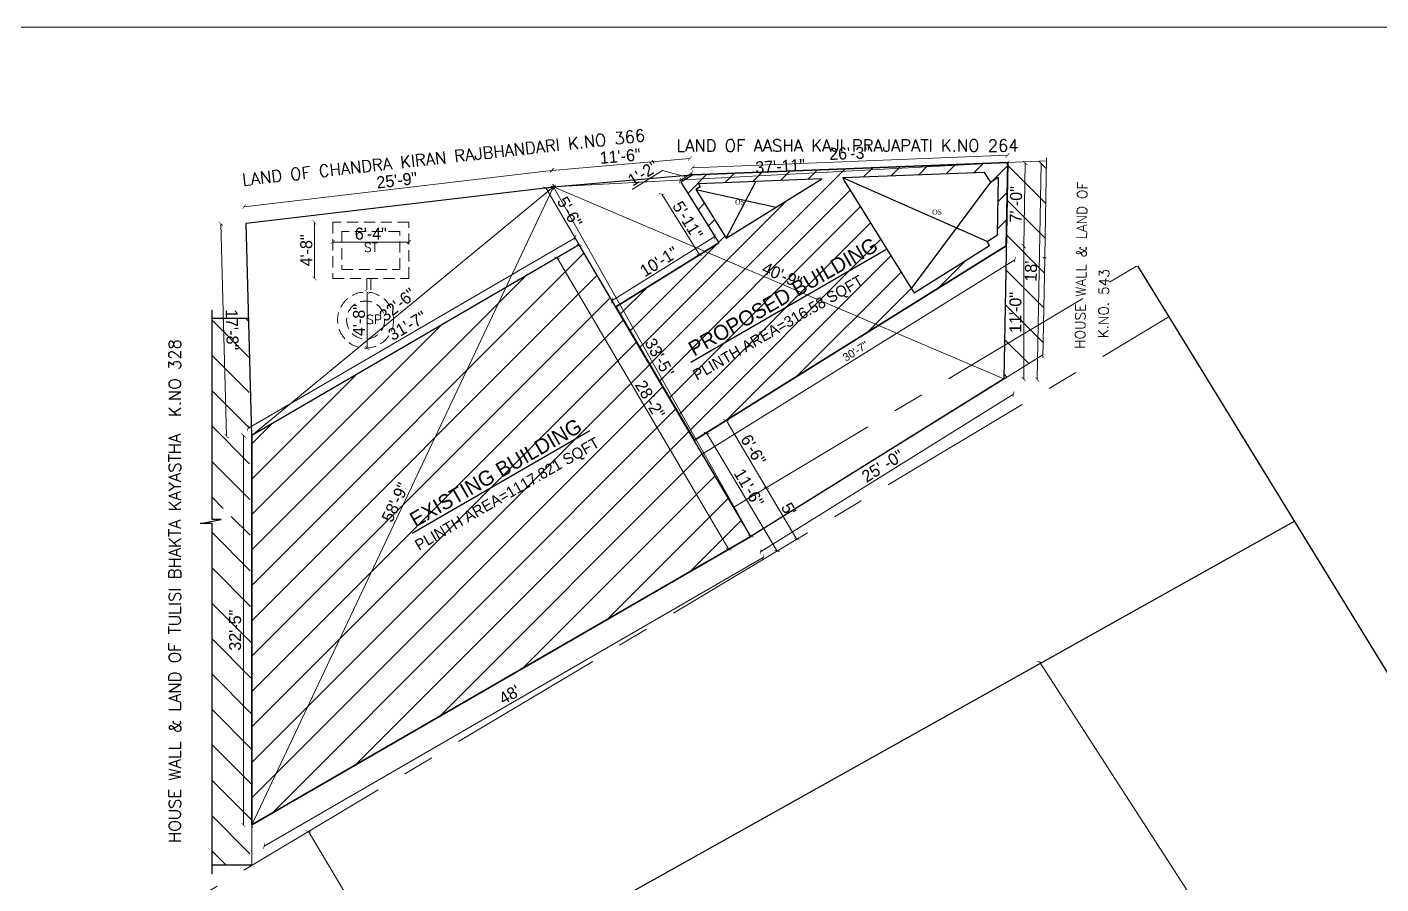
# Model space of a CAD drawing. Header units: inches. Extents: x 118399 to 125163, y -32081 to -26901.
# Drawn here: x 118908 to 119923, y -30567 to -29926 of the extents above; entities that cross this region are included whole.
import ezdxf

# ---------------------------------------------------------------- set-up
doc = ezdxf.new("R2010")
doc.units = ezdxf.units.IN
doc.header["$LTSCALE"] = 5
doc.header["$MEASUREMENT"] = 0
doc.linetypes.add('CENTER', pattern=[2, 1.25, -0.25, 0.25, -0.25])
doc.linetypes.add('HIDDEN', pattern=[0.375, 0.25, -0.125])
for name, color, linetype, lineweight in [('A-WALL', 7, 'Continuous', 9), ('ele1', 21, 'Continuous', 20), ('HATCH', 253, 'Continuous', 0)]:
    doc.layers.add(name, color=color, linetype=linetype, lineweight=lineweight)
for name, color, linetype in [('DIM', 5, 'Continuous'), ('TEXT', 6, 'Continuous'), ('WALL', 7, 'Continuous')]:
    doc.layers.add(name, color=color, linetype=linetype)
doc.styles.add('ordinary', font='times.ttf')
doc.styles.add('ROMANS', font='romans.shx', dxfattribs={"width": 0.8})
doc.styles.add('tt', font='stylu.ttf', dxfattribs={"height": 8})
doc.dimstyles.new('Copy(2) of STANDARD', dxfattribs={"dimtxt": 2, "dimasz": 4, "dimexe": 0, "dimexo": 0, "dimgap": 2, "dimtad": 1, "dimdec": 0, "dimzin": 0, "dimdsep": 46, "dimlunit": 3, "dimtxsty": 'tt', "dimblk": 'ARCHTICK', "dimcen": 0.0505, "dimse1": 1, "dimse2": 1, "dimclrd": 5, "dimclre": 5, "dimclrt": 7, "dimadec": 1, "dimazin": 0, "dimtm": 1e-09, "dimtfac": 1, "dimtdec": 0, "dimtofl": 0, "dimtmove": 1, "dimatfit": 3, "dimfxl": 1, "dimtolj": 2, "dimtzin": 0, "dimlwd": 13, "dimarcsym": 0})

# ---------------------------------------------------------------- blocks, each defined once
blk = doc.blocks.new('_ArchTick')
at = {"color": 0, "linetype": 'ByBlock', "const_width": 0.15}
blk.add_lwpolyline([(-0.5, -0.5), (0.5, 0.5)], dxfattribs=at)
blk = doc.blocks.new('*D5764')
at = {"layer": 'Defpoints', "color": 0, "ltscale": 5, "transparency": 16777216}
for p in [(119124.5, -30500.3, -58.2), (120134.1, -32189.6), (119766.4, -32415.5)]:
    blk.add_point(p, dxfattribs=at)
at = {"layer": 'DIM', "color": 5, "lineweight": 13, "ltscale": 5, "transparency": 16777216}
blk.add_line((118736.2, -30738.9), (119766.4, -32415.5), dxfattribs=at)
at = {"layer": 'DIM', "color": 5, "lineweight": 13, "ltscale": 5, "transparency": 16777216, "xscale": 4, "yscale": 4, "zscale": 4}
for p, rotation in [((118736.2, -30738.9), 121.5692533147088), ((119766.4, -32415.5), 301.5692533147088)]:
    blk.add_blockref('_ArchTick', p, dxfattribs=dict(at, rotation=rotation))
at = {"layer": 'DIM', "color": 7, "ltscale": 5, "transparency": 16777216, "insert": (119258.4, -31572.8), "char_height": 8, "attachment_point": 5, "rotation": 301.5693, "style": 'tt'}
blk.add_mtext("\\A2;{\\H1.5x;164'}", dxfattribs=at)
blk = doc.blocks.new('*D5766')
at = {"layer": 'Defpoints', "color": 0, "ltscale": 5, "transparency": 16777216}
for p in [(119545.1, -30517.2, -52.5), (120384.3, -31771.1), (120364.6, -31783.8, 1.5)]:
    blk.add_point(p, dxfattribs=at)
at = {"layer": 'DIM', "color": 5, "lineweight": 13, "ltscale": 5, "transparency": 16777216}
blk.add_line((119564.8, -30504.5), (120384.3, -31771.1), dxfattribs=at)
at = {"layer": 'DIM', "color": 5, "lineweight": 13, "ltscale": 5, "transparency": 16777216, "xscale": 4, "yscale": 4, "zscale": 4}
for p, rotation in [((119564.8, -30504.5), 122.9023915618608), ((120384.3, -31771.1), 302.9023915618608)]:
    blk.add_blockref('_ArchTick', p, dxfattribs=dict(at, rotation=rotation))
at = {"layer": 'DIM', "color": 7, "ltscale": 5, "transparency": 16777216, "insert": (119981.4, -31133.3), "char_height": 8, "attachment_point": 5, "rotation": 302.9024, "style": 'tt'}
blk.add_mtext('\\A2;{\\H1.5x;125\'-9"}', dxfattribs=at)
blk = doc.blocks.new('*D5802')
at = {"layer": 'Defpoints', "color": 0, "ltscale": 5, "transparency": 16777216}
for p in [(118892.4, -30135.1), (118890.2, -30191.1), (118892.9, -30191.1)]:
    blk.add_point(p, dxfattribs=at)
at = {"layer": 'DIM', "color": 5, "lineweight": 13, "ltscale": 5, "transparency": 16777216}
blk.add_line((118892.9, -30135.1), (118892.9, -30191.1), dxfattribs=at)
at = {"layer": 'DIM', "color": 5, "lineweight": 13, "ltscale": 5, "transparency": 16777216, "xscale": 4, "yscale": 4, "zscale": 4}
for p, rotation in [((118892.9, -30135.1), 90), ((118892.9, -30191.1), 270)]:
    blk.add_blockref('_ArchTick', p, dxfattribs=dict(at, rotation=rotation))
at = {"layer": 'DIM', "color": 7, "ltscale": 5, "transparency": 16777216, "insert": (118884.7, -30163.1), "char_height": 8, "attachment_point": 5, "rotation": 90, "style": 'tt'}
blk.add_mtext('\\A2;{\\H1.5x;4\'-8"}', dxfattribs=at)
blk = doc.blocks.new('*D5803')
at = {"layer": 'Defpoints', "color": 0, "ltscale": 5, "transparency": 16777216}
for p in [(118858.5, -30065.5), (118840.2, -30121.5), (118858.5, -30121.5)]:
    blk.add_point(p, dxfattribs=at)
at = {"layer": 'DIM', "color": 5, "lineweight": 13, "ltscale": 5, "transparency": 16777216}
blk.add_line((118840.2, -30065.5), (118840.2, -30121.5), dxfattribs=at)
at = {"layer": 'DIM', "color": 5, "lineweight": 13, "ltscale": 5, "transparency": 16777216, "xscale": 4, "yscale": 4, "zscale": 4}
for p, rotation in [((118840.2, -30065.5), 90), ((118840.2, -30121.5), 270)]:
    blk.add_blockref('_ArchTick', p, dxfattribs=dict(at, rotation=rotation))
at = {"layer": 'DIM', "color": 7, "ltscale": 5, "transparency": 16777216, "insert": (118832, -30093.5), "char_height": 8, "attachment_point": 5, "rotation": 90, "style": 'tt'}
blk.add_mtext('\\A2;{\\H1.5x;4\'-8"}', dxfattribs=at)
blk = doc.blocks.new('*D5804')
at = {"layer": 'Defpoints', "color": 0, "ltscale": 5, "transparency": 16777216}
for p in [(118934.5, -30085.2), (118858.5, -30094.4), (118934.5, -30094.4)]:
    blk.add_point(p, dxfattribs=at)
at = {"layer": 'DIM', "color": 5, "lineweight": 13, "ltscale": 5, "transparency": 16777216}
blk.add_line((118858.5, -30085.2), (118934.5, -30085.2), dxfattribs=at)
at = {"layer": 'DIM', "color": 5, "lineweight": 13, "ltscale": 5, "transparency": 16777216, "xscale": 4, "yscale": 4, "zscale": 4, "rotation": 180}
blk.add_blockref('_ArchTick', (118858.5, -30085.2), dxfattribs=at)
at = {"layer": 'DIM', "color": 5, "lineweight": 13, "ltscale": 5, "transparency": 16777216, "xscale": 4, "yscale": 4, "zscale": 4}
blk.add_blockref('_ArchTick', (118934.5, -30085.2), dxfattribs=at)
at = {"layer": 'DIM', "color": 7, "ltscale": 5, "transparency": 16777216, "insert": (118896.5, -30076.9), "char_height": 8, "attachment_point": 5, "style": 'tt'}
blk.add_mtext('\\A2;{\\H1.5x;6\'-4"}', dxfattribs=at)
blk = doc.blocks.new('*D5767')
at = {"layer": 'Defpoints', "color": 0, "ltscale": 5, "transparency": 16777216}
for p in [(119077.1, -30013.7), (119079.1, -30030), (118771.8, -30066.2)]:
    blk.add_point(p, dxfattribs=at)
at = {"layer": 'DIM', "color": 5, "lineweight": 13, "ltscale": 5, "transparency": 16777216}
blk.add_line((118769.8, -30049.9), (119077.1, -30013.7), dxfattribs=at)
at = {"layer": 'DIM', "color": 5, "lineweight": 13, "ltscale": 5, "transparency": 16777216, "xscale": 4, "yscale": 4, "zscale": 4}
for p, rotation in [((119077.1, -30013.7), 6.72693349602278), ((118769.8, -30049.9), 186.7269334960228)]:
    blk.add_blockref('_ArchTick', p, dxfattribs=dict(at, rotation=rotation))
at = {"layer": 'DIM', "color": 7, "ltscale": 5, "transparency": 16777216, "insert": (118922.5, -30023.6), "char_height": 8, "attachment_point": 5, "rotation": 6.7269, "style": 'tt'}
blk.add_mtext('\\A2;{\\H1.5x;25\'-9"}', dxfattribs=at)
blk = doc.blocks.new('*D5768')
at = {"layer": 'Defpoints', "color": 0, "ltscale": 5, "transparency": 16777216}
for p in [(119215.2, -30001.8), (119216.6, -30018.2), (119079.1, -30030)]:
    blk.add_point(p, dxfattribs=at)
at = {"layer": 'DIM', "color": 5, "lineweight": 13, "ltscale": 5, "transparency": 16777216}
blk.add_line((119077.7, -30013.6), (119215.2, -30001.8), dxfattribs=at)
at = {"layer": 'DIM', "color": 5, "lineweight": 13, "ltscale": 5, "transparency": 16777216, "xscale": 4, "yscale": 4, "zscale": 4}
for p, rotation in [((119215.2, -30001.8), 4.912393746676746), ((119077.7, -30013.6), 184.9123937466768)]:
    blk.add_blockref('_ArchTick', p, dxfattribs=dict(at, rotation=rotation))
at = {"layer": 'DIM', "color": 7, "ltscale": 5, "transparency": 16777216, "insert": (119145.7, -29999.5), "char_height": 8, "attachment_point": 5, "rotation": 4.9124, "style": 'tt'}
blk.add_mtext('\\A2;{\\H1.5x;11\'-6"}', dxfattribs=at)
blk = doc.blocks.new('*D5770')
at = {"layer": 'Defpoints', "color": 0, "ltscale": 5, "transparency": 16777216}
for p in [(119533, -30005.8), (119218, -30011), (119218.3, -30018.1)]:
    blk.add_point(p, dxfattribs=at)
at = {"layer": 'DIM', "color": 5, "lineweight": 13, "ltscale": 5, "transparency": 16777216}
blk.add_line((119532.7, -29998.6), (119218, -30011), dxfattribs=at)
at = {"layer": 'DIM', "color": 5, "lineweight": 13, "ltscale": 5, "transparency": 16777216, "xscale": 4, "yscale": 4, "zscale": 4}
for p, rotation in [((119532.7, -29998.6), 2.248435291217171), ((119218, -30011), 182.2484352912171)]:
    blk.add_blockref('_ArchTick', p, dxfattribs=dict(at, rotation=rotation))
at = {"layer": 'DIM', "color": 7, "ltscale": 5, "transparency": 16777216, "insert": (119375, -29996.6), "char_height": 8, "attachment_point": 5, "rotation": 2.2484, "style": 'tt'}
blk.add_mtext('\\A2;{\\H1.5x;26\'-3"}', dxfattribs=at)
blk = doc.blocks.new('*D5798')
at = {"layer": 'Defpoints', "color": 0, "ltscale": 5, "transparency": 16777216}
for p in [(119533, -30005.8), (119529.2, -30221.9), (119562.5, -30222.5)]:
    blk.add_point(p, dxfattribs=at)
at = {"layer": 'DIM', "color": 5, "lineweight": 13, "ltscale": 5, "transparency": 16777216}
blk.add_line((119566.3, -30006.3), (119562.5, -30222.5), dxfattribs=at)
at = {"layer": 'DIM', "color": 5, "lineweight": 13, "ltscale": 5, "transparency": 16777216, "xscale": 4, "yscale": 4, "zscale": 4}
for p, rotation in [((119566.3, -30006.3), 88.99643436655317), ((119562.5, -30222.5), 268.9964343665531)]:
    blk.add_blockref('_ArchTick', p, dxfattribs=dict(at, rotation=rotation))
at = {"layer": 'DIM', "color": 7, "ltscale": 5, "transparency": 16777216, "insert": (119556.2, -30114.3), "char_height": 8, "attachment_point": 5, "rotation": 88.9964, "style": 'tt'}
blk.add_mtext("\\A2;{\\H1.5x;18'}", dxfattribs=at)
blk = doc.blocks.new('*D5775')
at = {"layer": 'Defpoints', "color": 0, "ltscale": 5, "transparency": 16777216}
for p in [(119529.2, -30221.9), (119538.7, -30237.2), (119276.4, -30379.1)]:
    blk.add_point(p, dxfattribs=at)
at = {"layer": 'DIM', "color": 5, "lineweight": 13, "ltscale": 5, "transparency": 16777216}
blk.add_line((119286, -30394.4), (119538.7, -30237.2), dxfattribs=at)
at = {"layer": 'DIM', "color": 5, "lineweight": 13, "ltscale": 5, "transparency": 16777216, "xscale": 4, "yscale": 4, "zscale": 4}
for p, rotation in [((119538.7, -30237.2), 31.86620840505018), ((119286, -30394.4), 211.8662084050501)]:
    blk.add_blockref('_ArchTick', p, dxfattribs=dict(at, rotation=rotation))
at = {"layer": 'DIM', "color": 7, "ltscale": 5, "transparency": 16777216, "insert": (119408, -30308.8), "char_height": 8, "attachment_point": 5, "rotation": 31.8662, "style": 'tt'}
blk.add_mtext('\\A2;{\\H1.5x;25\' -0"}', dxfattribs=at)
blk = doc.blocks.new('*D5778')
at = {"layer": 'Defpoints', "color": 0, "ltscale": 5, "transparency": 16777216}
for p in [(119276.4, -30379.1), (118777.7, -30667.3), (118789.9, -30688.4)]:
    blk.add_point(p, dxfattribs=at)
at = {"layer": 'DIM', "color": 5, "lineweight": 13, "ltscale": 5, "transparency": 16777216}
blk.add_line((119288.6, -30400.2), (118789.9, -30688.4), dxfattribs=at)
at = {"layer": 'DIM', "color": 5, "lineweight": 13, "ltscale": 5, "transparency": 16777216, "xscale": 4, "yscale": 4, "zscale": 4}
for p, rotation in [((119288.6, -30400.2), 30.02282740676114), ((118789.9, -30688.4), 210.0228274067611)]:
    blk.add_blockref('_ArchTick', p, dxfattribs=dict(at, rotation=rotation))
at = {"layer": 'DIM', "color": 7, "ltscale": 5, "transparency": 16777216, "insert": (119035.1, -30537.2), "char_height": 8, "attachment_point": 5, "rotation": 30.0228, "style": 'tt'}
blk.add_mtext("\\A2;{\\H1.5x;48'}", dxfattribs=at)
blk = doc.blocks.new('*D5779')
at = {"layer": 'Defpoints', "color": 0, "ltscale": 5, "transparency": 16777216}
for p in [(118769.2, -30278.3), (118777.7, -30278.3), (118777.7, -30667.3)]:
    blk.add_point(p, dxfattribs=at)
at = {"layer": 'DIM', "color": 5, "lineweight": 13, "ltscale": 5, "transparency": 16777216}
blk.add_line((118769.2, -30667.3), (118769.2, -30278.3), dxfattribs=at)
at = {"layer": 'DIM', "color": 5, "lineweight": 13, "ltscale": 5, "transparency": 16777216, "xscale": 4, "yscale": 4, "zscale": 4}
for p, rotation in [((118769.2, -30278.3), 90), ((118769.2, -30667.3), 270)]:
    blk.add_blockref('_ArchTick', p, dxfattribs=dict(at, rotation=rotation))
at = {"layer": 'DIM', "color": 7, "ltscale": 5, "transparency": 16777216, "insert": (118760.9, -30472.8), "char_height": 8, "attachment_point": 5, "rotation": 90, "style": 'tt'}
blk.add_mtext('\\A2;{\\H1.5x;32\'-5"}', dxfattribs=at)
blk = doc.blocks.new('*D5795')
at = {"layer": 'Defpoints', "color": 0, "ltscale": 5, "transparency": 16777216}
for p in [(118746.5, -30067), (118771.8, -30066.2), (118777.7, -30278.3)]:
    blk.add_point(p, dxfattribs=at)
at = {"layer": 'DIM', "color": 5, "lineweight": 13, "ltscale": 5, "transparency": 16777216}
blk.add_line((118752.4, -30279), (118746.5, -30067), dxfattribs=at)
at = {"layer": 'DIM', "color": 5, "lineweight": 13, "ltscale": 5, "transparency": 16777216, "xscale": 4, "yscale": 4, "zscale": 4}
for p, rotation in [((118746.5, -30067), 91.60980702278208), ((118752.4, -30279), 271.609807022782)]:
    blk.add_blockref('_ArchTick', p, dxfattribs=dict(at, rotation=rotation))
at = {"layer": 'DIM', "color": 7, "ltscale": 5, "transparency": 16777216, "insert": (118757.9, -30172.7), "char_height": 8, "attachment_point": 5, "rotation": 271.6098, "style": 'tt'}
blk.add_mtext('\\A2;{\\H1.5x;17\'-8"}', dxfattribs=at)
blk = doc.blocks.new('*D5781')
at = {"layer": 'Defpoints', "color": 0, "ltscale": 5, "transparency": 16777216}
for p in [(119104.8, -30087.9), (118773.7, -30271.3), (118777.7, -30278.3)]:
    blk.add_point(p, dxfattribs=at)
at = {"layer": 'DIM', "color": 5, "lineweight": 13, "ltscale": 5, "transparency": 16777216}
blk.add_line((119100.8, -30080.9), (118773.7, -30271.3), dxfattribs=at)
at = {"layer": 'DIM', "color": 5, "lineweight": 13, "ltscale": 5, "transparency": 16777216, "xscale": 4, "yscale": 4, "zscale": 4}
for p, rotation in [((119100.8, -30080.9), 30.20167562409772), ((118773.7, -30271.3), 210.2016756240977)]:
    blk.add_blockref('_ArchTick', p, dxfattribs=dict(at, rotation=rotation))
at = {"layer": 'DIM', "color": 7, "ltscale": 5, "transparency": 16777216, "insert": (118933, -30168.8), "char_height": 8, "attachment_point": 5, "rotation": 30.2017, "style": 'tt'}
blk.add_mtext('\\A2;{\\H1.5x;31\'-7"}', dxfattribs=at)
blk = doc.blocks.new('*D5799')
at = {"layer": 'Defpoints', "color": 0, "ltscale": 5, "transparency": 16777216}
for p in [(119104.8, -30087.9), (119082.6, -30100.9), (119276.4, -30379.1)]:
    blk.add_point(p, dxfattribs=at)
at = {"layer": 'DIM', "color": 5, "lineweight": 13, "ltscale": 5, "transparency": 16777216}
blk.add_line((119254.2, -30392.1), (119082.6, -30100.9), dxfattribs=at)
at = {"layer": 'DIM', "color": 5, "lineweight": 13, "ltscale": 5, "transparency": 16777216, "xscale": 4, "yscale": 4, "zscale": 4}
for p, rotation in [((119082.6, -30100.9), 120.5085900980565), ((119254.2, -30392.1), 300.5085900980565)]:
    blk.add_blockref('_ArchTick', p, dxfattribs=dict(at, rotation=rotation))
at = {"layer": 'DIM', "color": 7, "ltscale": 5, "transparency": 16777216, "insert": (119175.5, -30242.4), "char_height": 8, "attachment_point": 5, "rotation": 300.5086, "style": 'tt'}
blk.add_mtext('\\A2;{\\H1.5x;28\'-2"}', dxfattribs=at)
blk = doc.blocks.new('*D5782')
at = {"layer": 'Defpoints', "color": 0, "ltscale": 5, "transparency": 16777216}
for p in [(119244.1, -30086.1), (119137.5, -30143.6), (119141.4, -30149.9)]:
    blk.add_point(p, dxfattribs=at)
at = {"layer": 'DIM', "color": 5, "lineweight": 13, "ltscale": 5, "transparency": 16777216}
blk.add_line((119240.1, -30079.8), (119137.5, -30143.6), dxfattribs=at)
at = {"layer": 'DIM', "color": 5, "lineweight": 13, "ltscale": 5, "transparency": 16777216, "xscale": 4, "yscale": 4, "zscale": 4}
for p, rotation in [((119240.1, -30079.8), 31.86620840505254), ((119137.5, -30143.6), 211.8662084050525)]:
    blk.add_blockref('_ArchTick', p, dxfattribs=dict(at, rotation=rotation))
at = {"layer": 'DIM', "color": 7, "ltscale": 5, "transparency": 16777216, "insert": (119184.5, -30104.7), "char_height": 8, "attachment_point": 5, "rotation": 31.8662, "style": 'tt'}
blk.add_mtext('\\A2;{\\H1.5x;10\'-1"}', dxfattribs=at)
blk = doc.blocks.new('*D5800')
at = {"layer": 'Defpoints', "color": 0, "ltscale": 5, "transparency": 16777216}
for p in [(119206.4, -30025.5), (119244.1, -30086.1), (119224.9, -30098.1)]:
    blk.add_point(p, dxfattribs=at)
at = {"layer": 'DIM', "color": 5, "lineweight": 13, "ltscale": 5, "transparency": 16777216}
blk.add_line((119187.2, -30037.4), (119224.9, -30098.1), dxfattribs=at)
at = {"layer": 'DIM', "color": 5, "lineweight": 13, "ltscale": 5, "transparency": 16777216, "xscale": 4, "yscale": 4, "zscale": 4}
for p, rotation in [((119187.2, -30037.4), 121.8662084050576), ((119224.9, -30098.1), 301.8662084050576)]:
    blk.add_blockref('_ArchTick', p, dxfattribs=dict(at, rotation=rotation))
at = {"layer": 'DIM', "color": 7, "ltscale": 5, "transparency": 16777216, "insert": (119213.1, -30063.4), "char_height": 8, "attachment_point": 5, "rotation": 301.8662, "style": 'tt'}
blk.add_mtext('\\A2;{\\H1.5x;5\'-11"}', dxfattribs=at)
blk = doc.blocks.new('*D5769')
at = {"layer": 'Defpoints', "color": 0, "ltscale": 5, "transparency": 16777216}
for p in [(119218.3, -30018.1), (119205.4, -30023.9), (119206.4, -30025.5)]:
    blk.add_point(p, dxfattribs=at)
at = {"layer": 'DIM', "color": 5, "lineweight": 13, "ltscale": 5, "transparency": 16777216}
for p, q in [((119187.9, -30013.9), (119157.6, -30032.7)), ((119211.4, -30020.2), (119187.9, -30013.9)), ((119217.3, -30016.5), (119205.4, -30023.9))]:
    blk.add_line(p, q, dxfattribs=at)
at = {"layer": 'DIM', "color": 5, "lineweight": 13, "ltscale": 5, "transparency": 16777216, "xscale": 4, "yscale": 4, "zscale": 4}
for p, rotation in [((119205.4, -30023.9), 211.866208405041), ((119217.3, -30016.5), 31.86620840504103)]:
    blk.add_blockref('_ArchTick', p, dxfattribs=dict(at, rotation=rotation))
at = {"layer": 'DIM', "color": 7, "ltscale": 5, "transparency": 16777216, "insert": (119168.5, -30016.4), "char_height": 8, "attachment_point": 5, "rotation": 31.8662, "style": 'tt'}
blk.add_mtext('\\A2;{\\H1.5x;1\'-2"}', dxfattribs=at)
blk = doc.blocks.new('*D5796')
at = {"layer": 'Defpoints', "color": 0, "ltscale": 5, "transparency": 16777216}
for p in [(119533, -30005.8), (119550.4, -30006.1), (119531.5, -30089.1)]:
    blk.add_point(p, dxfattribs=at)
at = {"layer": 'DIM', "color": 5, "lineweight": 13, "ltscale": 5, "transparency": 16777216}
blk.add_line((119548.9, -30089.4), (119550.4, -30006.1), dxfattribs=at)
at = {"layer": 'DIM', "color": 5, "lineweight": 13, "ltscale": 5, "transparency": 16777216, "xscale": 4, "yscale": 4, "zscale": 4}
for p, rotation in [((119550.4, -30006.1), 88.996434366562), ((119548.9, -30089.4), 268.996434366562)]:
    blk.add_blockref('_ArchTick', p, dxfattribs=dict(at, rotation=rotation))
at = {"layer": 'DIM', "color": 7, "ltscale": 5, "transparency": 16777216, "insert": (119541.2, -30047.6), "char_height": 8, "attachment_point": 5, "rotation": 88.9964, "style": 'tt'}
blk.add_mtext('\\A2;{\\H1.5x;7\' -0"}', dxfattribs=at)
blk = doc.blocks.new('*D5643')
at = {"layer": 'Defpoints', "color": 0, "ltscale": 5, "transparency": 16777216}
for p in [(119531.5, -30089.1), (119540.1, -30102.8), (119219.8, -30282.9)]:
    blk.add_point(p, dxfattribs=at)
at = {"layer": 'DIM', "color": 5, "lineweight": 13, "ltscale": 5, "transparency": 16777216}
blk.add_line((119228.3, -30296.6), (119540.1, -30102.8), dxfattribs=at)
at = {"layer": 'DIM', "color": 5, "lineweight": 13, "ltscale": 5, "transparency": 16777216, "xscale": 4, "yscale": 4, "zscale": 4}
for p, rotation in [((119540.1, -30102.8), 31.86620840505249), ((119228.3, -30296.6), 211.8662084050525)]:
    blk.add_blockref('_ArchTick', p, dxfattribs=dict(at, rotation=rotation))
at = {"layer": 'DIM', "color": 7, "ltscale": 5, "transparency": 16777216, "insert": (119380.8, -30194.3), "char_height": 8, "attachment_point": 5, "rotation": 31.8662, "style": 'tt'}
blk.add_mtext('\\A2;30\'-7"', dxfattribs=at)
blk = doc.blocks.new('*D5805')
at = {"layer": 'Defpoints', "color": 0, "ltscale": 5, "transparency": 16777216}
for p in [(119079.1, -30030), (118777.7, -30278.3), (118777.7, -30278.3)]:
    blk.add_point(p, dxfattribs=at)
at = {"layer": 'DIM', "color": 5, "lineweight": 13, "ltscale": 5, "transparency": 16777216}
blk.add_line((119079.1, -30030), (118777.7, -30278.3), dxfattribs=at)
at = {"layer": 'DIM', "color": 5, "lineweight": 13, "ltscale": 5, "transparency": 16777216, "xscale": 4, "yscale": 4, "zscale": 4}
for p, rotation in [((119079.1, -30030), 39.48369156053075), ((118777.7, -30278.3), 219.4836915605308)]:
    blk.add_blockref('_ArchTick', p, dxfattribs=dict(at, rotation=rotation))
at = {"layer": 'DIM', "color": 7, "ltscale": 5, "transparency": 16777216, "insert": (118923.2, -30147.8), "char_height": 8, "attachment_point": 5, "rotation": 39.4837, "style": 'tt'}
blk.add_mtext('\\A2;{\\H1.5x;32\'-6"}', dxfattribs=at)
blk = doc.blocks.new('*D5806')
at = {"layer": 'Defpoints', "color": 0, "ltscale": 5, "transparency": 16777216}
for p in [(119079.1, -30030), (118777.7, -30667.3), (118777.7, -30667.3)]:
    blk.add_point(p, dxfattribs=at)
at = {"layer": 'DIM', "color": 5, "lineweight": 13, "ltscale": 5, "transparency": 16777216}
blk.add_line((119079.1, -30030), (118777.7, -30667.3), dxfattribs=at)
at = {"layer": 'DIM', "color": 5, "lineweight": 13, "ltscale": 5, "transparency": 16777216, "xscale": 4, "yscale": 4, "zscale": 4}
for p, rotation in [((119079.1, -30030), 64.6915308868471), ((118777.7, -30667.3), 244.6915308868471)]:
    blk.add_blockref('_ArchTick', p, dxfattribs=dict(at, rotation=rotation))
at = {"layer": 'DIM', "color": 7, "ltscale": 5, "transparency": 16777216, "insert": (118920.9, -30345.1), "char_height": 8, "attachment_point": 5, "rotation": 64.6915, "style": 'tt'}
blk.add_mtext('\\A2;{\\H1.5x;58\'-9"}', dxfattribs=at)
blk = doc.blocks.new('*D5807')
at = {"layer": 'Defpoints', "color": 0, "ltscale": 5, "transparency": 16777216}
for p in [(119079.1, -30030), (119276.4, -30379.1), (119276.4, -30379.1)]:
    blk.add_point(p, dxfattribs=at)
at = {"layer": 'DIM', "color": 5, "lineweight": 13, "ltscale": 5, "transparency": 16777216}
blk.add_line((119079.1, -30030), (119276.4, -30379.1), dxfattribs=at)
at = {"layer": 'DIM', "color": 5, "lineweight": 13, "ltscale": 5, "transparency": 16777216, "xscale": 4, "yscale": 4, "zscale": 4}
for p, rotation in [((119079.1, -30030), 119.4835714814047), ((119276.4, -30379.1), 299.4835714814047)]:
    blk.add_blockref('_ArchTick', p, dxfattribs=dict(at, rotation=rotation))
at = {"layer": 'DIM', "color": 7, "ltscale": 5, "transparency": 16777216, "insert": (119184.9, -30200.5), "char_height": 8, "attachment_point": 5, "rotation": 299.4836, "style": 'tt'}
blk.add_mtext('\\A2;{\\H1.5x;33\'-5"}', dxfattribs=at)
blk = doc.blocks.new('*D5808')
at = {"layer": 'Defpoints', "color": 0, "ltscale": 5, "transparency": 16777216}
for p in [(119079.1, -30030), (119529.2, -30221.9), (119529.2, -30221.9)]:
    blk.add_point(p, dxfattribs=at)
at = {"layer": 'DIM', "color": 5, "lineweight": 13, "ltscale": 5, "transparency": 16777216}
blk.add_line((119079.1, -30030), (119529.2, -30221.9), dxfattribs=at)
at = {"layer": 'DIM', "color": 5, "lineweight": 13, "ltscale": 5, "transparency": 16777216, "xscale": 4, "yscale": 4, "zscale": 4}
for p, rotation in [((119079.1, -30030), 156.9088543692063), ((119529.2, -30221.9), 336.9088543692063)]:
    blk.add_blockref('_ArchTick', p, dxfattribs=dict(at, rotation=rotation))
at = {"layer": 'DIM', "color": 7, "ltscale": 5, "transparency": 16777216, "insert": (119307.4, -30118.3), "char_height": 8, "attachment_point": 5, "rotation": 336.9089, "style": 'tt'}
blk.add_mtext('\\A2;{\\H1.5x;40\'-9"}', dxfattribs=at)
blk = doc.blocks.new('*D5771')
at = {"layer": 'Defpoints', "color": 0, "ltscale": 5, "transparency": 16777216}
for p in [(119533, -30005.8), (119533, -30005.8), (119079.1, -30030)]:
    blk.add_point(p, dxfattribs=at)
at = {"layer": 'DIM', "color": 5, "lineweight": 13, "ltscale": 5, "transparency": 16777216}
blk.add_line((119079.1, -30030), (119533, -30005.8), dxfattribs=at)
at = {"layer": 'DIM', "color": 5, "lineweight": 13, "ltscale": 5, "transparency": 16777216, "xscale": 4, "yscale": 4, "zscale": 4}
for p, rotation in [((119533, -30005.8), 3.057079537628931), ((119079.1, -30030), 183.0570795376289)]:
    blk.add_blockref('_ArchTick', p, dxfattribs=dict(at, rotation=rotation))
at = {"layer": 'DIM', "color": 7, "ltscale": 5, "transparency": 16777216, "insert": (119305.6, -30009.5), "char_height": 8, "attachment_point": 5, "rotation": 3.0571, "style": 'tt'}
blk.add_mtext('\\A2;{\\H1.5x;37\'-11"}', dxfattribs=at)
blk = doc.blocks.new('*D5765')
at = {"layer": 'Defpoints', "color": 0, "ltscale": 5, "transparency": 16777216}
for p in [(119111.8, -30507.8), (118834.2, -30673.7), (119616.6, -31352.5)]:
    blk.add_point(p, dxfattribs=at)
at = {"layer": 'DIM', "color": 5, "lineweight": 13, "ltscale": 5, "transparency": 16777216}
blk.add_line((119339, -31518.4), (118834.2, -30673.7), dxfattribs=at)
at = {"layer": 'DIM', "color": 5, "lineweight": 13, "ltscale": 5, "transparency": 16777216, "xscale": 4, "yscale": 4, "zscale": 4}
for p, rotation in [((118834.2, -30673.7), 120.8634483611797), ((119339, -31518.4), 300.8634483611797)]:
    blk.add_blockref('_ArchTick', p, dxfattribs=dict(at, rotation=rotation))
at = {"layer": 'DIM', "color": 7, "ltscale": 5, "transparency": 16777216, "insert": (119093.7, -31091.8), "char_height": 8, "attachment_point": 5, "rotation": 300.8634, "style": 'tt'}
blk.add_mtext("\\A2;{\\H1.5x;82'}", dxfattribs=at)
blk = doc.blocks.new('*D5776')
at = {"layer": 'Defpoints', "color": 0, "ltscale": 5, "transparency": 16777216}
for p in [(119219.8, -30282.9), (119302.5, -30393.9), (119290.4, -30401.1)]:
    blk.add_point(p, dxfattribs=at)
at = {"layer": 'DIM', "color": 5, "lineweight": 13, "ltscale": 5, "transparency": 16777216}
blk.add_line((119231.9, -30275.7), (119302.5, -30393.9), dxfattribs=at)
at = {"layer": 'DIM', "color": 5, "lineweight": 13, "ltscale": 5, "transparency": 16777216, "xscale": 4, "yscale": 4, "zscale": 4}
for p, rotation in [((119231.9, -30275.7), 120.8634483611764), ((119302.5, -30393.9), 300.8634483611764)]:
    blk.add_blockref('_ArchTick', p, dxfattribs=dict(at, rotation=rotation))
at = {"layer": 'DIM', "color": 7, "ltscale": 5, "transparency": 16777216, "insert": (119274.3, -30330.6), "char_height": 8, "attachment_point": 5, "rotation": 300.8634, "style": 'tt'}
blk.add_mtext('\\A2;{\\H1.5x;11\'-6"}', dxfattribs=at)
blk = doc.blocks.new('*D5809')
at = {"layer": 'Defpoints', "color": 0, "ltscale": 5, "transparency": 16777216}
for p in [(119071.3, -30030.9), (119071.3, -30030.9), (119104.8, -30087.9)]:
    blk.add_point(p, dxfattribs=at)
at = {"layer": 'DIM', "color": 5, "lineweight": 13, "ltscale": 5, "transparency": 16777216}
blk.add_line((119104.8, -30087.9), (119071.3, -30030.9), dxfattribs=at)
at = {"layer": 'DIM', "color": 5, "lineweight": 13, "ltscale": 5, "transparency": 16777216, "xscale": 4, "yscale": 4, "zscale": 4}
for p, rotation in [((119071.3, -30030.9), 120.5085900980499), ((119104.8, -30087.9), 300.5085900980499)]:
    blk.add_blockref('_ArchTick', p, dxfattribs=dict(at, rotation=rotation))
at = {"layer": 'DIM', "color": 7, "ltscale": 5, "transparency": 16777216, "insert": (119095.2, -30055.2), "char_height": 8, "attachment_point": 5, "rotation": 300.5086, "style": 'tt'}
blk.add_mtext('\\A2;{\\H1.5x;5\'-6"}', dxfattribs=at)
blk = doc.blocks.new('*D5797')
at = {"layer": 'Defpoints', "color": 0, "ltscale": 5, "transparency": 16777216}
for p in [(119531.5, -30089.1), (119548.9, -30089.1), (119529.2, -30221.9)]:
    blk.add_point(p, dxfattribs=at)
at = {"layer": 'DIM', "color": 5, "lineweight": 13, "ltscale": 5, "transparency": 16777216}
blk.add_line((119548.9, -30221.9), (119548.9, -30089.1), dxfattribs=at)
at = {"layer": 'DIM', "color": 5, "lineweight": 13, "ltscale": 5, "transparency": 16777216, "xscale": 4, "yscale": 4, "zscale": 4}
for p, rotation in [((119548.9, -30089.1), 90), ((119548.9, -30221.9), 270)]:
    blk.add_blockref('_ArchTick', p, dxfattribs=dict(at, rotation=rotation))
at = {"layer": 'DIM', "color": 7, "ltscale": 5, "transparency": 16777216, "insert": (119540.7, -30155.5), "char_height": 8, "attachment_point": 5, "rotation": 90, "style": 'tt'}
blk.add_mtext('\\A2;{\\H1.5x;11\'-0"}', dxfattribs=at)
blk = doc.blocks.new('*D5810')
at = {"layer": 'Defpoints', "color": 0, "ltscale": 5, "transparency": 16777216}
for p in [(119291.7, -30330.6), (119259.7, -30349.5, 1), (119290.4, -30401.1, 1)]:
    blk.add_point(p, dxfattribs=at)
at = {"layer": 'DIM', "color": 5, "lineweight": 13, "ltscale": 5, "transparency": 16777216}
blk.add_line((119322.3, -30382.1), (119291.7, -30330.6), dxfattribs=at)
at = {"layer": 'DIM', "color": 5, "lineweight": 13, "ltscale": 5, "transparency": 16777216, "xscale": 4, "yscale": 4, "zscale": 4}
for p, rotation in [((119291.7, -30330.6), 120.7437064910729), ((119322.3, -30382.1), 300.7437064910729)]:
    blk.add_blockref('_ArchTick', p, dxfattribs=dict(at, rotation=rotation))
at = {"layer": 'DIM', "color": 7, "ltscale": 5, "transparency": 16777216, "insert": (119314.1, -30352.1), "char_height": 8, "attachment_point": 5, "rotation": 300.7437, "style": 'tt'}
blk.add_mtext("\\A2;{\\H1.5x;5'}", dxfattribs=at)
blk = doc.blocks.new('*D5777')
at = {"layer": 'Defpoints', "color": 0, "ltscale": 5, "transparency": 16777216}
for p in [(119250, -30264.1, 1), (119251.6, -30263.2), (119259.7, -30349.5, 1)]:
    blk.add_point(p, dxfattribs=at)
at = {"layer": 'DIM', "color": 5, "lineweight": 13, "ltscale": 5, "transparency": 16777216}
blk.add_line((119291.7, -30330.6), (119251.6, -30263.2), dxfattribs=at)
at = {"layer": 'DIM', "color": 5, "lineweight": 13, "ltscale": 5, "transparency": 16777216, "xscale": 4, "yscale": 4, "zscale": 4}
for p, rotation in [((119251.6, -30263.2), 120.7437064910729), ((119291.7, -30330.6), 300.7437064910729)]:
    blk.add_blockref('_ArchTick', p, dxfattribs=dict(at, rotation=rotation))
at = {"layer": 'DIM', "color": 7, "ltscale": 5, "transparency": 16777216, "insert": (119278.7, -30292.7), "char_height": 8, "attachment_point": 5, "rotation": 300.7437, "style": 'tt'}
blk.add_mtext('\\A2;{\\H1.5x;6\'-6"}', dxfattribs=at)
blk = doc.blocks.new('SPLN')
at = {"ltscale": 5}
h = blk.add_hatch(dxfattribs=at)
h.set_pattern_fill('ANSI31', color=256, scale=150)
h.paths.add_polyline_path([(119533, -30005.8), (119362.6, -30012.4), (119218.3, -30018.1), (119206.4, -30025.5), (119244.1, -30086.1), (119141.4, -30149.9), (119219.8, -30282.9), (119531.5, -30089.1)])
h.paths.add_polyline_path([(119370, -30024.3), (119368.1, -30021.2), (119509.9, -30015.7), (119516, -30025.5), (119523.7, -30020.7), (119522.7, -30078.1), (119512.3, -30084.6), (119514.9, -30088.8), (119439.3, -30135.8), (119436.9, -30132)], flags=16)
h.paths.add_polyline_path([(119256, -30078.7), (119251.7, -30081.4), (119221.4, -30032.6), (119225.7, -30030), (119223.8, -30026.9), (119347.1, -30022.1)], flags=16)
h.paths.add_polyline_path([(119160.7, -30183.3), (119187.1, -30230), (119209.6, -30217.3), (119183.2, -30170.6)], flags=25)
h.paths.add_polyline_path([(119277.9, -30119.4), (119327.3, -30140.5), (119337.4, -30116.8), (119288.1, -30095.7)], flags=24)
h.paths.add_polyline_path([(119273.5, -30023.7), (119339, -30020.2), (119337.6, -29994.4), (119272.1, -29997.9)], flags=9)
h.paths.add_polyline_path([(119221.7, -30228.4), (119411.9, -30118.6), (119403, -30103.2), (119212.8, -30213)], flags=24)
h.paths.add_polyline_path([(119213.5, -30208.5), (119421.2, -30088.6), (119409.3, -30068.1), (119201.7, -30188)], flags=24)
h.paths.add_polyline_path([(119259.2, -30049.2), (119271.2, -30049.2), (119271.2, -30041.5), (119259.2, -30041.5)], flags=8)
h.paths.add_polyline_path([(119456.1, -30059.2), (119468.1, -30059.2), (119468.1, -30051.5), (119456.1, -30051.5)], flags=8)
h = blk.add_hatch(dxfattribs=at)
h.set_pattern_fill('ANSI31', color=256, scale=200)
h.paths.add_polyline_path([(119104.8, -30087.9), (118777.7, -30278.3), (118777.7, -30667.3), (119276.4, -30379.1)])
h.paths.add_polyline_path([(119150.7, -30225.4), (119178, -30271.6), (119200.2, -30258.5), (119173, -30212.3)], flags=24)
h.paths.add_polyline_path([(118920.8, -30375), (118943.7, -30326.5), (118920.4, -30315.5), (118897.4, -30364)], flags=24)
h.paths.add_polyline_path([(118943.9, -30398.5), (119153.1, -30277.7), (119144.2, -30262.2), (118935, -30383)], flags=24)
h.paths.add_polyline_path([(118935, -30379), (119121.8, -30271.1), (119110.1, -30250.8), (118923.3, -30358.7)], flags=24)
at = {"layer": 'HATCH', "ltscale": 5}
h = blk.add_hatch(dxfattribs=at)
h.set_pattern_fill('ANSI31', color=256, scale=200, angle=90, style=0)
h.set_pattern_definition([(135, (-7243.802, -3024.73), (-17.6776695, -17.6776695), [])])
h.paths.add_polyline_path([(119571.7, -30004.2), (119533, -30005.8), (119531.5, -30089.1), (119529.2, -30221.9), (119568.2, -30197.7)])
h = blk.add_hatch(dxfattribs=at)
h.set_pattern_fill('ANSI31', color=256, scale=200, angle=90, style=0)
h.set_pattern_definition([(135, (97693.582, -45201.393), (-17.67767, -17.67767), [])])
h.paths.add_polyline_path([(118749, -30359.1), (118749, -30339.1), (118761.4, -30339.1), (118761.4, -30359.1)], flags=16)
h.paths.add_polyline_path([(118777.7, -30667.3), (118774.8, -30709.3), (118777.7, -30709.3)])
h.paths.add_polyline_path([(118737.8, -30707.5), (118777.7, -30707.5), (118777.7, -30667.3), (118774.4, -30161.3), (118737.8, -30161.3), (118737.8, -30362.1), (118747, -30362.1), (118726, -30366.1), (118737.8, -30366.1)])
at = {"layer": 'A-WALL', "lineweight": 30}
for p, q in [((119362.6, -30012.4, 1), (119533, -30005.8, 1)), ((119533, -30005.8, 1), (119531.5, -30089.1, 1)), ((119218.3, -30018.1, 1), (119206.4, -30025.5, 1)), ((119218.3, -30018.1, 1), (119362.6, -30012.4, 1)), ((119206.4, -30025.5, 1), (119244.1, -30086.1, 1)), ((119141.4, -30149.9, 1), (119244.1, -30086.1, 1)), ((119531.5, -30089.1, 1), (119219.8, -30282.9, 1)), ((119141.4, -30149.9, 1), (119219.8, -30282.9, 1))]:
    blk.add_line(p, q, dxfattribs=at)
at = {"layer": 'A-WALL', "ltscale": 5}
for p, q in [((119533, -30005.8, 1), (119571.7, -30004.2, 1)), ((119276.4, -30379.1, 1), (119568.2, -30197.7, 1)), ((118777.7, -30612, 1), (118777.7, -30707.5, 1))]:
    blk.add_line(p, q, dxfattribs=at)
at = {"layer": 'A-WALL', "color": 3, "linetype": 'CENTER', "ltscale": 25}
for p, q in [((119259.2, -30349.9, 1), (119663.2, -30108.4, 1)), ((118555, -30840.6, 1), (119694, -30159.9, 1))]:
    blk.add_line(p, q, dxfattribs=at)
at = {"layer": 'A-WALL', "linetype": 'Continuous', "ltscale": 5, "elevation": 1}
blk.add_lwpolyline([(119571.8, -30001.2), (119570, -30100.1), (119568.2, -30100.8), (119571.4, -30101.1), (119570, -30101.7), (119568.2, -30200.7)], dxfattribs=at)
at = {"layer": 'DIM', "ltscale": 5, "elevation": 1}
blk.add_lwpolyline([(118777.7, -30667.3), (118777.7, -30278.3), (118771.8, -30066.2), (119079.1, -30030), (119216.6, -30018.2), (119533, -30005.8), (119529.2, -30221.9), (119276.4, -30379.1)], close=True, dxfattribs=at)
at = {"layer": 'HATCH', "linetype": 'HIDDEN', "ltscale": 9}
for p, q in [((118892.4, -30121.5, 1), (118892.4, -30135.1, 1)), ((118896.4, -30121.5, 1), (118896.4, -30135.6, 1))]:
    blk.add_line(p, q, dxfattribs=at)
at = {"layer": 'HATCH', "linetype": 'HIDDEN', "ltscale": 9, "elevation": 1}
for points in [[(118858.5, -30121.5), (118934.5, -30121.5), (118934.5, -30065.5), (118858.5, -30065.5)], [(118867.5, -30112.5), (118925.5, -30112.5), (118925.5, -30074.5), (118867.5, -30074.5)]]:
    blk.add_lwpolyline(points, close=True, dxfattribs=at)
at = {"layer": 'HATCH', "linetype": 'HIDDEN', "ltscale": 9}
for radius in [28, 19]:
    blk.add_circle((118891.3, -30163.1, 1), radius, dxfattribs=at)
at = {"layer": 'WALL', "ltscale": 5}
for p, q in [((119512.3, -30084.6, 1), (119368.1, -30021.2, 1)), ((119221.4, -30032.6, 1), (119301.6, -30050.4, 1)), ((119251.7, -30081.4, 1), (119281.2, -30024.6, 1)), ((119436.7, -30131.6, 1), (119516, -30025.5, 1)), ((118737.8, -30362.1, 1), (118737.8, -30152.8, 1)), ((118737.8, -30161.3, 1), (118774.4, -30161.3, 1)), ((118660.2, -31011.7, 27.8), (119819.4, -30363.9)), ((118726, -30366.1, 1), (118747, -30362.1, 1)), ((118737.8, -30366.1, 1), (118726, -30366.1, 1)), ((118747, -30362.1, 1), (118737.8, -30362.1, 1)), ((118737.8, -30716.6, 1), (118737.8, -30366.1, 1)), ((118777.7, -30707.5, 1), (118737.8, -30707.5, 1))]:
    blk.add_line(p, q, dxfattribs=at)
at = {"layer": 'WALL', "ltscale": 5, "elevation": 1}
for points in [[(119362.6, -30012.4), (119218.3, -30018.1), (119206.4, -30025.5), (119244.1, -30086.1), (119141.4, -30149.9), (119219.8, -30282.9), (119531.5, -30089.1), (119533, -30005.8)], [(119523.7, -30020.7), (119516, -30025.5), (119509.9, -30015.7), (119368.1, -30021.2), (119370, -30024.3), (119436.9, -30132), (119439.3, -30135.8), (119514.9, -30088.8), (119512.3, -30084.6), (119522.7, -30078.1)], [(119223.8, -30026.9), (119225.7, -30030), (119221.4, -30032.6), (119251.7, -30081.4), (119256, -30078.7), (119347.1, -30022.1)], [(118777.7, -30667.3), (119276.4, -30379.1), (119104.8, -30087.9), (118777.7, -30278.3)]]:
    blk.add_lwpolyline(points, close=True, dxfattribs=at)
at = {"layer": 'WALL', "ltscale": 5}
blk.add_lwpolyline([(119662.6, -30108.8), (120214.4, -31006.8), (120182.2, -31060.6), (120275.4, -31003.6), (120244.7, -31056.1), (120755.8, -31887.9)], dxfattribs=at)
at = {"layer": 'TEXT', "lineweight": 9, "style": 'ROMANS'}
for s, height, rotation, p in [('LAND OF CHANDRA KIRAN RAJBHANDARI K.NO 366', 12, 6.3143, (118768.4, -30029, 1)), ('HOUSE WALL & LAND OF          ', 10, 89.1306, (119610.1, -30191.9, 1)), ('          K.NO. 543', 10, 89.1306, (119632.2, -30255.9, 1)), ('HOUSE WALL & LAND OF TULISI BHAKTA KAYASTHA  K.NO 328', 12, 90, (118706.6, -30685.2, 1))]:
    blk.add_text(s, height=height, rotation=rotation, dxfattribs=at).set_placement(p)
for s, height, p in [('LAND OF AASHA KAJI PRAJAPATI K.NO 264', 12, (119201.8, -29994.9, 1)), ('ST', 9, (118889.6, -30095, 1)), ('SP', 9, (118891.9, -30167, 1))]:
    blk.add_text(s, height=height, dxfattribs=at).set_placement(p)
at = {"layer": 'TEXT', "style": 'ordinary'}
for p in [(119260.5, -30047.8, 1), (119457.4, -30057.8, 1)]:
    blk.add_text('OS', height=5, dxfattribs=at).set_placement(p)
at = {"layer": 'TEXT', "linetype": 'ByBlock', "style": 'tt'}
for s, p in [('%%U PROPOSED BUILDING ', (119214.7, -30202.5, 1)), ('%%U EXISTING BUILDING ', (118936.2, -30373.2, 1))]:
    blk.add_text(s, height=15, rotation=30, dxfattribs=at).set_placement(p)
at = {"layer": 'TEXT', "lineweight": 70, "style": 'tt'}
for s, p in [('PLINTH AREA=316.58 SQFT', (119222.4, -30223.7, 1)), ('PLINTH AREA=1117.821 SQFT', (118944.6, -30393.7, 1))]:
    blk.add_text(s, height=11, rotation=30, dxfattribs=at).set_placement(p)
at = {"layer": 'DIM', "ltscale": 5}
for p1, p2, distance, text, picture, middle in [((119079.1, -30030, 1), (119216.6, -30018.2, 1), 16.4, '{\\H1.5x;<>}', '*D5768', (119145.7, -29999.5, 1)), ((119533, -30005.8, 1), (119218.3, -30018.1, 1), -7.1, '{\\H1.5x;<>}', '*D5770', (119375, -29996.6, 1)), ((119079.1, -30030, 1), (119533, -30005.8, 1), 0, '{\\H1.5x;<>}', '*D5771', (119305.6, -30009.5, 1)), ((119531.5, -30089.1, 1), (119533, -30005.8, 1), -17.4, '{\\H1.5x;7\' -0"}', '*D5796', (119541.2, -30047.6, 1)), ((119533, -30005.8, 1), (119529.2, -30221.9, 1), 33.3, '{\\H1.5x;<>}', '*D5798', (119556.2, -30114.3, 1)), ((118771.8, -30066.2, 1), (119079.1, -30030, 1), 16.5, '{\\H1.5x;<>}', '*D5767', (118922.5, -30023.6, 1)), ((119079.1, -30030, 1), (118777.7, -30667.3, 1), 0, '{\\H1.5x;<>}', '*D5806', (118920.9, -30345.1, 1)), ((119079.062, -30029.996, 0.9548), (118777.7099, -30278.2675, 0.9548), 0, '{\\H1.5x;<>}', '*D5805', (118923.1567, -30147.7844, 0.9548)), ((119104.8, -30087.9, 1), (119071.3, -30030.9, 1), 0, '{\\H1.5x;<>}', '*D5809', (119095.2, -30055.2, 1)), ((119079.1, -30030, 1), (119529.2, -30221.9, 1), 0, '{\\H1.5x;<>}', '*D5808', (119307.4, -30118.3, 1)), ((119079.1, -30030, 1), (119276.4, -30379.1, 1), 0, '{\\H1.5x;<>}', '*D5807', (119184.9, -30200.5, 1)), ((119206.4, -30025.5, 1), (119244.1, -30086.1, 1), -22.6, '{\\H1.5x;<>}', '*D5800', (119213.1, -30063.4, 1)), ((118777.7, -30278.3, 1), (118771.8, -30066.2, 1), 25.3, '{\\H1.5x;<>}', '*D5795', (118757.9, -30172.7, 1)), ((119104.8341, -30087.8639, 0.9548), (118777.7099, -30278.2675, 0.9548), -8.0457, '{\\H1.5x;<>}', '*D5781', (118932.9838, -30168.826, 0.9548)), ((119276.4, -30379.1, 1), (119104.8, -30087.9, 1), 25.8, '{\\H1.5x;<>}', '*D5799', (119175.5, -30242.4, 1)), ((119244.1, -30086.1, 1), (119141.4, -30149.9, 1), -7.5, '{\\H1.5x;<>}', '*D5782', (119184.5, -30104.7, 1)), ((119276.4, -30379.1, 1), (119529.2, -30221.9, 1), -18, '{\\H1.5x;25\' -0"}', '*D5775', (119408, -30308.8, 1)), ((119219.8, -30282.9, 1), (119290.4, -30401.1, 1), 14.1, '{\\H1.5x;<>}', '*D5776', (119274.3, -30330.6, 1)), ((119290.4, -30401.1, 1), (119259.7, -30349.5, 1), -37.1, '{\\H1.5x;<>}', '*D5810', (119314.1, -30352.1)), ((119276.4, -30379.1, 1), (118777.7, -30667.3, 1), 24.4, '{\\H1.5x;<>}', '*D5778', (119035.1, -30537.2, 1))]:
    dim = blk.add_aligned_dim(p1=p1, p2=p2, distance=distance, text=text, dimstyle='Copy(2) of STANDARD', override={"dimtxt": 9}, dxfattribs=at)
    dim.commit()
    dim.dimension.update_dxf_attribs({"geometry": picture, "text_midpoint": middle})
dim = blk.add_linear_dim(base=(119205.4, -30023.9, 1), p1=(119218.3, -30018.1, 1), p2=(119206.4, -30025.5, 1), angle=211.8662, text='{\\H1.5x;<>}', dimstyle='Copy(2) of STANDARD', override={"dimtxt": 9}, dxfattribs=at)
dim.commit()
dim.dimension.update_dxf_attribs({"geometry": '*D5769', "text_midpoint": (119186.2, -30015, 1), "dimtype": 129})
for base, p1, p2, angle, text, override, picture, middle in [((118840.2, -30121.5, 1), (118858.5, -30065.5, 1), (118858.5, -30121.5, 1), 90, '{\\H1.5x;<>}', {"dimtxt": 4}, '*D5803', (118832, -30093.5, 1)), ((119548.9, -30089.1, 1), (119529.2, -30221.9, 1), (119531.5, -30089.1, 1), 90, '{\\H1.5x;11\'-0"}', {"dimtxt": 4}, '*D5797', (119540.7, -30155.5, 1)), ((118892.9, -30191.1, 1), (118892.4, -30135.1, 1), (118890.2, -30191.1, 1), 90, '{\\H1.5x;<>}', {"dimtxt": 4}, '*D5802', (118884.7, -30163.1, 1)), ((119251.6, -30263.2), (119259.7, -30349.5, 1), (119250, -30264.1, 1), 300.7437, '{\\H1.5x;<>}', {"dimtxt": 9}, '*D5777', (119278.7, -30292.7)), ((118769.2, -30278.3, 1), (118777.7, -30667.3, 1), (118777.7, -30278.3, 1), 90, '{\\H1.5x;<>}', {"dimtxt": 4}, '*D5779', (118760.9, -30472.8, 1))]:
    dim = blk.add_linear_dim(base=base, p1=p1, p2=p2, angle=angle, text=text, dimstyle='Copy(2) of STANDARD', override=override, dxfattribs=at)
    dim.commit()
    dim.dimension.update_dxf_attribs({"geometry": picture, "text_midpoint": middle})
dim = blk.add_linear_dim(base=(118934.5, -30085.2, 1), p1=(118858.5, -30094.4, 1), p2=(118934.5, -30094.4, 1), text='{\\H1.5x;<>}', dimstyle='Copy(2) of STANDARD', override={"dimtxt": 4}, dxfattribs=at)
dim.commit()
dim.dimension.update_dxf_attribs({"geometry": '*D5804', "text_midpoint": (118896.5, -30076.9, 1)})
dim = blk.add_aligned_dim(p1=(119219.8, -30282.9, 1), p2=(119531.5, -30089.1, 1), distance=-16.1, dimstyle='Copy(2) of STANDARD', override={"dimtxt": 9}, dxfattribs=at)
dim.commit()
dim.dimension.update_dxf_attribs({"geometry": '*D5643', "text_midpoint": (119380.8, -30194.3, 1)})
at = {"layer": 'DIM', "color": 3, "ltscale": 5}
dim = blk.add_linear_dim(base=(119766.4, -32415.5, 59.1), p1=(119124.5, -30500.3, 1), p2=(120134.1, -32189.6, 59.1), angle=121.5693, text='{\\H1.5x;<>}', dimstyle='Copy(2) of STANDARD', override={"dimtxt": 9}, dxfattribs=at)
dim.commit()
dim.dimension.update_dxf_attribs({"geometry": '*D5764', "text_midpoint": (119258.4, -31572.8, 59.1)})
for p1, p2, distance, picture, middle in [((119616.6, -31352.5, 1), (119111.8, -30507.8, 1), 323.4, '*D5765', (119093.7, -31091.8, 1)), ((119545.1, -30517.2, 6.6), (120364.6, -31783.8, 60.6), 23.4, '*D5766', (119981.4, -31133.3, 59.1))]:
    dim = blk.add_aligned_dim(p1=p1, p2=p2, distance=distance, text='{\\H1.5x;<>}', dimstyle='Copy(2) of STANDARD', override={"dimtxt": 9}, dxfattribs=at)
    dim.commit()
    dim.dimension.update_dxf_attribs({"geometry": picture, "text_midpoint": middle})

msp = doc.modelspace()

# ---------------------------------------------------------------- linework, layer by layer
at = {"layer": 'ele1', "elevation": 1}
msp.add_lwpolyline([(118398.6, -29925.5), (121483.6, -29925.5), (121483.6, -32080.8), (118398.6, -32080.8)], close=True, dxfattribs=at)
msp.add_lwpolyline([(118398.6, -29925.5), (121483.6, -29925.5), (121483.6, -32080.8), (118398.6, -32080.8)], close=True, dxfattribs=at)

# ---------------------------------------------------------------- block references
at = {"layer": 'A-WALL', "xscale": 0.75, "yscale": 0.75, "zscale": 0.75}
msp.add_blockref('SPLN', (29993.6, -7522.6, 14.8), dxfattribs=at)

doc.saveas('drawing.dxf')
